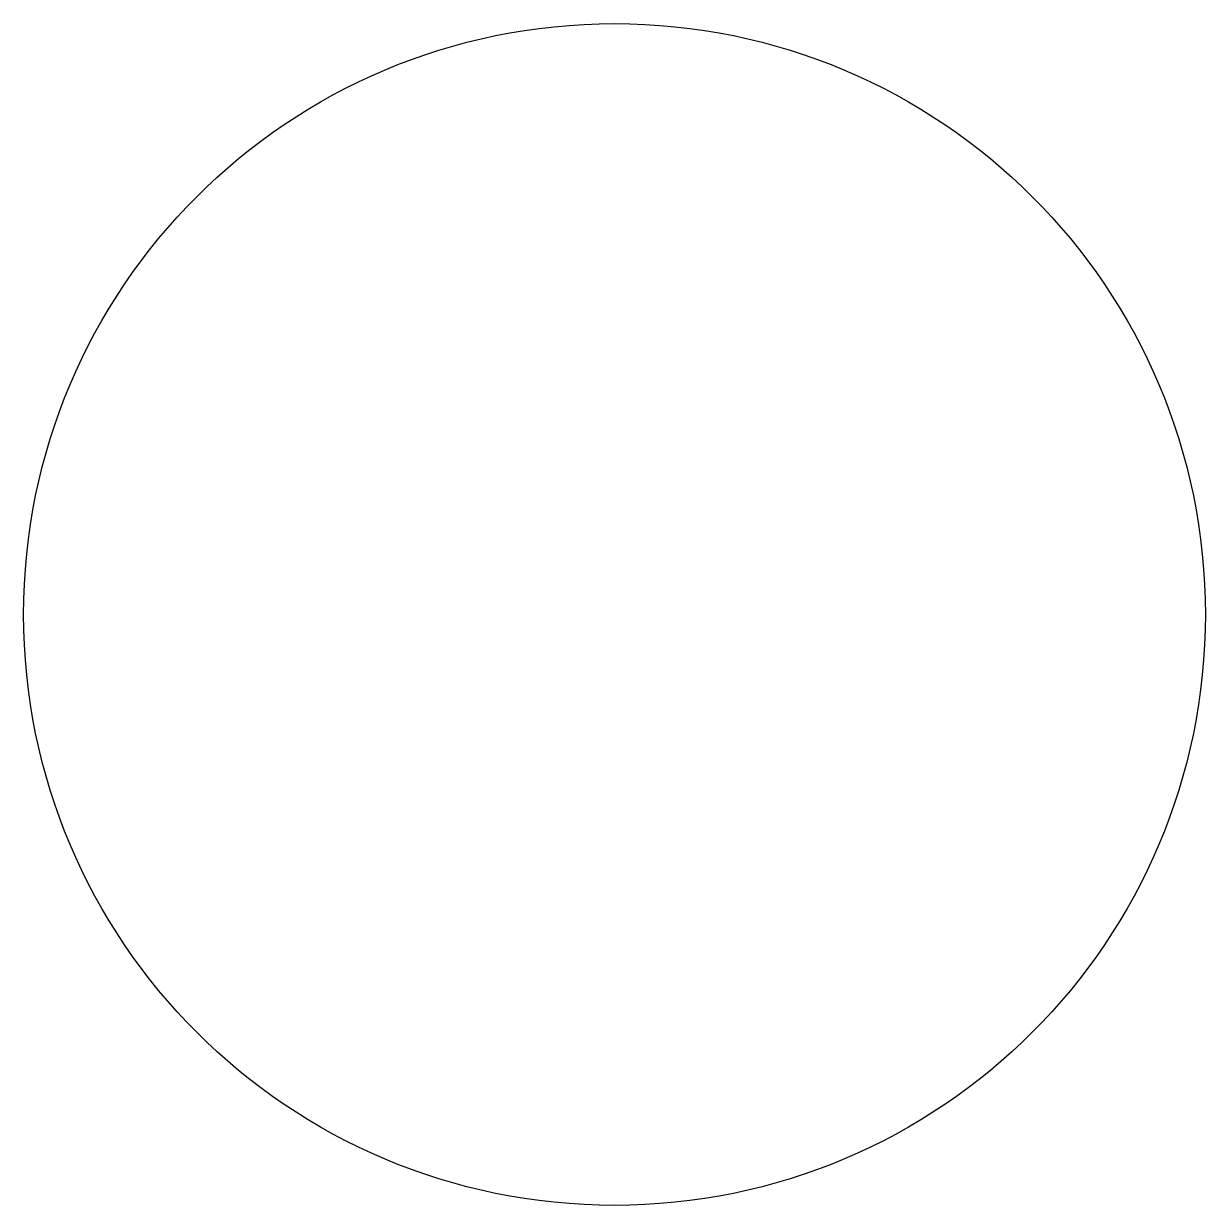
# Model space of a CAD drawing. Header units: millimetres. Extents: x 864.8 to 877, y 574 to 586.2.
import ezdxf

# ---------------------------------------------------------------- set-up
doc = ezdxf.new("R2010")
doc.units = ezdxf.units.MM
doc.layers.add('Layer_0', color=7, linetype='CONTINUOUS')

msp = doc.modelspace()

# ---------------------------------------------------------------- linework, layer by layer
at = {"layer": 'Layer_0', "color": 7, "linetype": 'Continuous'}
msp.add_circle((870.93628, 580.06586), 6.1, dxfattribs=at)

doc.saveas('drawing.dxf')
